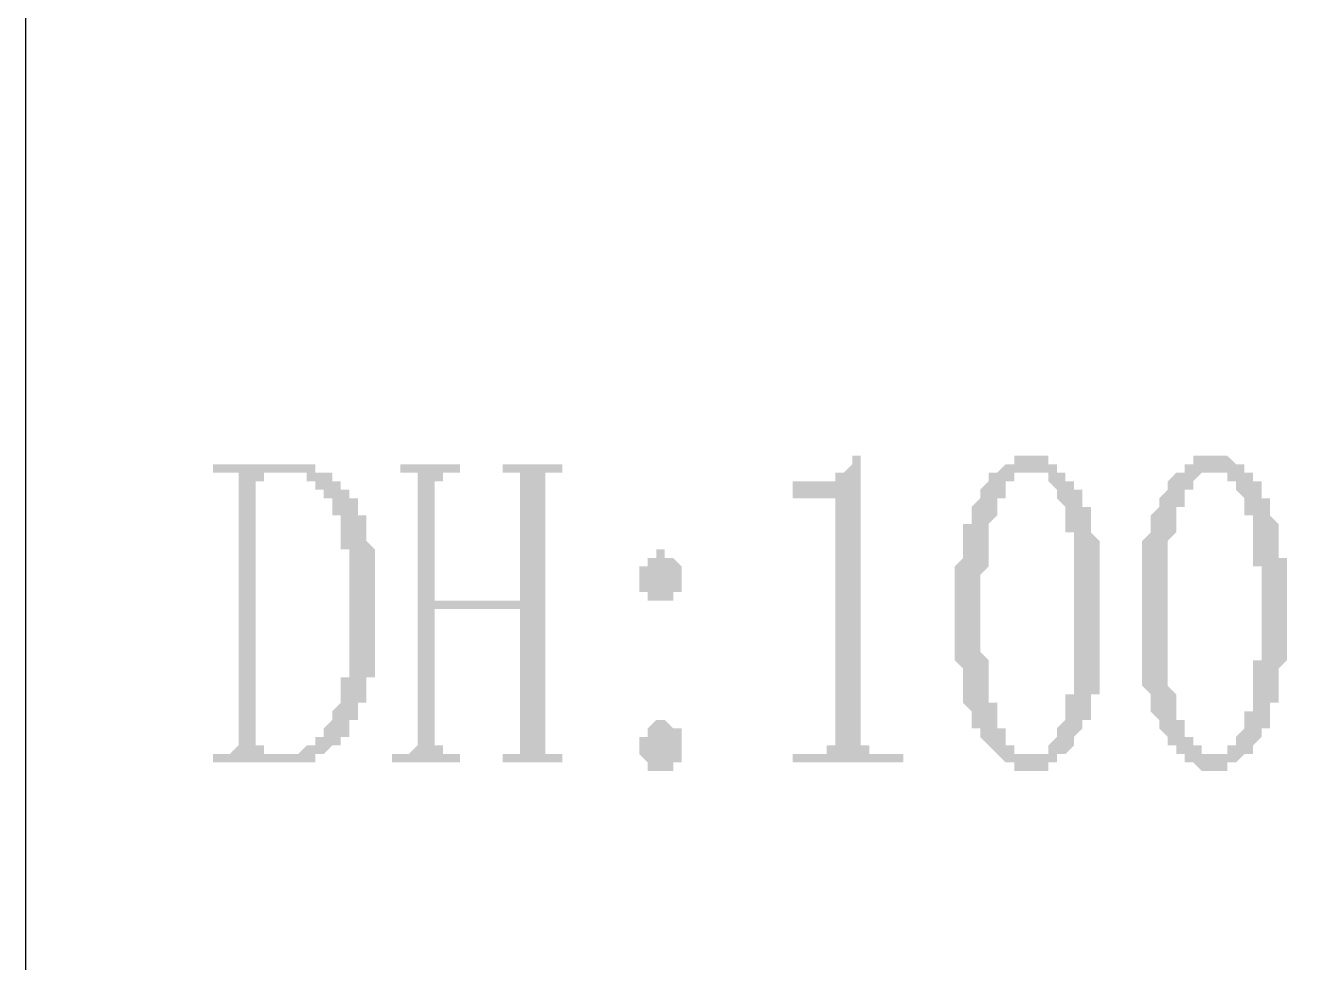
# Model space of a CAD drawing. Header units: inches. Extents: x 11 to 286, y 6 to 196.
# Drawn here: x 175.44 to 181.75, y 85.68 to 90.33 of the extents above; entities that cross this region are included whole.
import ezdxf

# ---------------------------------------------------------------- set-up
doc = ezdxf.new("R2010")
doc.units = ezdxf.units.IN
doc.header["$MEASUREMENT"] = 0
doc.layers.add('PDF_几何图形', color=7, linetype='Continuous')
doc.layers.add('PDF_实体填充', color=7, linetype='Continuous', true_color=0xffffff)

msp = doc.modelspace()

# ---------------------------------------------------------------- hatches: boundary and pattern name
at = {"layer": 'PDF_实体填充', "transparency": 33554559}
for points in [[(179.5921, 88.1944), (179.5921, 86.8398), (179.5921, 86.7974), (179.5921, 86.7551), (179.6344, 86.7551), (179.6344, 86.7128), (179.6768, 86.7128), (179.7191, 86.7128), (179.8038, 86.7128), (179.8038, 86.6704), (179.2534, 86.6704), (179.2534, 86.7128), (179.3381, 86.7128), (179.3804, 86.7128), (179.4228, 86.7128), (179.4228, 86.7551), (179.4651, 86.7551), (179.4651, 86.7974), (179.4651, 86.8398), (179.4651, 87.9404), (179.4651, 87.9828), (179.4228, 87.9828), (179.2534, 87.9828), (179.2534, 88.0674), (179.3381, 88.0674), (179.3804, 88.0674), (179.4228, 88.0674), (179.4651, 88.0674), (179.4651, 88.1098), (179.5074, 88.1098), (179.5498, 88.1521), (179.5498, 88.1944)], [(178.0258, 86.7974), (178.0258, 86.7551), (178.0258, 86.7128), (178.0681, 86.7128), (178.1104, 86.7128), (178.1104, 86.6704), (177.8141, 86.6704), (177.8141, 86.7128), (177.8564, 86.7128), (177.8988, 86.7128), (177.8988, 86.7551), (177.8988, 86.7974), (177.8988, 87.4324), (177.4754, 87.4324), (177.4754, 86.7974), (177.4754, 86.7551), (177.5178, 86.7551), (177.5178, 86.7128), (177.5601, 86.7128), (177.6024, 86.7128), (177.6024, 86.6704), (177.2638, 86.6704), (177.2638, 86.7128), (177.3061, 86.7128), (177.3484, 86.7128), (177.3908, 86.7551), (177.3908, 86.7974), (177.3908, 88.0251), (177.3908, 88.0674), (177.3908, 88.1098), (177.3484, 88.1098), (177.3061, 88.1098), (177.3061, 88.1521), (177.6024, 88.1521), (177.6024, 88.1098), (177.5601, 88.1098), (177.5178, 88.1098), (177.5178, 88.0674), (177.4754, 88.0674), (177.4754, 88.0251), (177.4754, 87.4748), (177.8988, 87.4748), (177.8988, 88.0251), (177.8988, 88.0674), (177.8988, 88.1098), (177.8564, 88.1098), (177.8141, 88.1098), (177.8141, 88.1521), (178.1104, 88.1521), (178.1104, 88.1098), (178.0681, 88.1098), (178.0258, 88.1098), (178.0258, 88.0674), (178.0258, 88.0251)]]:
    msp.add_hatch(color=7, dxfattribs=at).paths.add_polyline_path(points, flags=0)
h = msp.add_hatch(color=7, dxfattribs=at)
h.paths.add_polyline_path([(180.4388, 88.1098), (180.3964, 88.1098), (180.3964, 88.1098), (180.3964, 88.1098), (180.3964, 88.1098), (180.3541, 88.1098), (180.3541, 88.0674), (180.3541, 88.0674), (180.3118, 88.0674), (180.3118, 88.0251), (180.3118, 88.0251), (180.3118, 87.9828), (180.2694, 87.9828), (180.2694, 87.9404), (180.2694, 87.9404), (180.2694, 87.8981), (180.2694, 87.8981), (180.2694, 87.8981), (180.2271, 87.8558), (180.2271, 87.8558), (180.2271, 87.8134), (180.2271, 87.8134), (180.2271, 87.7711), (180.2271, 87.7711), (180.2271, 87.7288), (180.2271, 87.7288), (180.2271, 87.6864), (180.2271, 87.6864), (180.2271, 87.6441), (180.2271, 87.6441), (180.1848, 87.6018), (180.1848, 87.5594), (180.1848, 87.5594), (180.1848, 87.5171), (180.1848, 87.5171), (180.1848, 87.4748), (180.1848, 87.4324), (180.1848, 87.4324), (180.1848, 87.4324), (180.1848, 87.3901), (180.1848, 87.3478), (180.1848, 87.3478), (180.1848, 87.3054), (180.1848, 87.2631), (180.1848, 87.2631), (180.1848, 87.2208), (180.1848, 87.2208), (180.2271, 87.1784), (180.2271, 87.1784), (180.2271, 87.1361), (180.2271, 87.0938), (180.2271, 87.0938), (180.2271, 87.0514), (180.2271, 87.0514), (180.2271, 87.0091), (180.2271, 87.0091), (180.2271, 87.0091), (180.2271, 86.9668), (180.2694, 86.9668), (180.2694, 86.9244), (180.2694, 86.9244), (180.2694, 86.8821), (180.2694, 86.8821), (180.2694, 86.8821), (180.2694, 86.8398), (180.3118, 86.8398), (180.3118, 86.7974), (180.3118, 86.7974), (180.3118, 86.7551), (180.3541, 86.7551), (180.3541, 86.7551), (180.3541, 86.7128), (180.3964, 86.7128), (180.3964, 86.7128), (180.3964, 86.7128), (180.4388, 86.7128), (180.4388, 86.7128), (180.4388, 86.7128), (180.4811, 86.7128), (180.4811, 86.7128), (180.4811, 86.7128), (180.5234, 86.7128), (180.5234, 86.7551), (180.5234, 86.7551), (180.5234, 86.7551), (180.5658, 86.7974), (180.5658, 86.7974), (180.5658, 86.8398), (180.5658, 86.8398), (180.6081, 86.8821), (180.6081, 86.8821), (180.6081, 86.9244), (180.6081, 86.9244), (180.6081, 86.9244), (180.6081, 86.9668), (180.6081, 86.9668), (180.6081, 87.0091), (180.6504, 87.0091), (180.6504, 87.0514), (180.6504, 87.0514), (180.6504, 87.0938), (180.6504, 87.0938), (180.6504, 87.1361), (180.6504, 87.1361), (180.6504, 87.1784), (180.6504, 87.1784), (180.6504, 87.2208), (180.6504, 87.2631), (180.6504, 87.2631), (180.6504, 87.3054), (180.6504, 87.3054), (180.6504, 87.3478), (180.6504, 87.3901), (180.6504, 87.3901), (180.6504, 87.4324), (180.6504, 87.4324), (180.6504, 87.4748), (180.6504, 87.5171), (180.6504, 87.5171), (180.6504, 87.5594), (180.6504, 87.5594), (180.6504, 87.6018), (180.6504, 87.6441), (180.6504, 87.6441), (180.6504, 87.6864), (180.6504, 87.6864), (180.6504, 87.7288), (180.6504, 87.7288), (180.6504, 87.7711), (180.6504, 87.7711), (180.6504, 87.8134), (180.6081, 87.8134), (180.6081, 87.8558), (180.6081, 87.8558), (180.6081, 87.8981), (180.6081, 87.8981), (180.6081, 87.8981), (180.6081, 87.9404), (180.6081, 87.9404), (180.6081, 87.9404), (180.5658, 87.9828), (180.5658, 87.9828), (180.5658, 88.0251), (180.5658, 88.0251), (180.5234, 88.0674), (180.5234, 88.0674), (180.5234, 88.0674), (180.5234, 88.1098), (180.4811, 88.1098), (180.4811, 88.1098), (180.4811, 88.1098), (180.4388, 88.1098), (180.4388, 88.1098), (180.4388, 88.1098), (180.4388, 88.1098)], flags=0)
h.paths.add_polyline_path([(180.4388, 86.6281), (180.3964, 86.6281), (180.3964, 86.6281), (180.3964, 86.6281), (180.3541, 86.6281), (180.3541, 86.6704), (180.3541, 86.6704), (180.3118, 86.6704), (180.3118, 86.6704), (180.3118, 86.6704), (180.2694, 86.7128), (180.2694, 86.7128), (180.2694, 86.7128), (180.2271, 86.7551), (180.2271, 86.7551), (180.2271, 86.7551), (180.1848, 86.7974), (180.1848, 86.7974), (180.1848, 86.8398), (180.1848, 86.8398), (180.1424, 86.8398), (180.1424, 86.8821), (180.1424, 86.8821), (180.1424, 86.9244), (180.1424, 86.9244), (180.1424, 86.9244), (180.1001, 86.9668), (180.1001, 86.9668), (180.1001, 87.0091), (180.1001, 87.0091), (180.1001, 87.0514), (180.1001, 87.0514), (180.1001, 87.0938), (180.1001, 87.0938), (180.1001, 87.1361), (180.1001, 87.1361), (180.0578, 87.1784), (180.0578, 87.1784), (180.0578, 87.2208), (180.0578, 87.2208), (180.0578, 87.2631), (180.0578, 87.3054), (180.0578, 87.3054), (180.0578, 87.3478), (180.0578, 87.3901), (180.0578, 87.3901), (180.0578, 87.4324), (180.0578, 87.4324), (180.0578, 87.4748), (180.0578, 87.4748), (180.0578, 87.5171), (180.0578, 87.5594), (180.0578, 87.5594), (180.0578, 87.6018), (180.0578, 87.6018), (180.0578, 87.6441), (180.0578, 87.6441), (180.1001, 87.6864), (180.1001, 87.7288), (180.1001, 87.7288), (180.1001, 87.7711), (180.1001, 87.7711), (180.1001, 87.8134), (180.1001, 87.8134), (180.1001, 87.8134), (180.1001, 87.8558), (180.1424, 87.8558), (180.1424, 87.8981), (180.1424, 87.8981), (180.1424, 87.9404), (180.1424, 87.9404), (180.1424, 87.9404), (180.1848, 87.9828), (180.1848, 87.9828), (180.1848, 88.0251), (180.1848, 88.0251), (180.2271, 88.0674), (180.2271, 88.0674), (180.2271, 88.1098), (180.2694, 88.1098), (180.2694, 88.1098), (180.2694, 88.1098), (180.3118, 88.1521), (180.3118, 88.1521), (180.3118, 88.1521), (180.3541, 88.1521), (180.3541, 88.1944), (180.3541, 88.1944), (180.3964, 88.1944), (180.3964, 88.1944), (180.3964, 88.1944), (180.4388, 88.1944), (180.4388, 88.1944), (180.4811, 88.1944), (180.4811, 88.1944), (180.4811, 88.1944), (180.5234, 88.1944), (180.5234, 88.1521), (180.5234, 88.1521), (180.5658, 88.1521), (180.5658, 88.1521), (180.5658, 88.1098), (180.6081, 88.1098), (180.6081, 88.1098), (180.6081, 88.0674), (180.6504, 88.0674), (180.6504, 88.0674), (180.6504, 88.0251), (180.6928, 88.0251), (180.6928, 87.9828), (180.6928, 87.9828), (180.6928, 87.9828), (180.6928, 87.9404), (180.7351, 87.9404), (180.7351, 87.8981), (180.7351, 87.8981), (180.7351, 87.8981), (180.7351, 87.8558), (180.7351, 87.8558), (180.7351, 87.8134), (180.7351, 87.8134), (180.7774, 87.7711), (180.7774, 87.7711), (180.7774, 87.7288), (180.7774, 87.7288), (180.7774, 87.6864), (180.7774, 87.6864), (180.7774, 87.6441), (180.7774, 87.6441), (180.7774, 87.6018), (180.7774, 87.5594), (180.7774, 87.5594), (180.7774, 87.5171), (180.7774, 87.5171), (180.7774, 87.4748), (180.7774, 87.4324), (180.7774, 87.4324), (180.7774, 87.4324), (180.7774, 87.3901), (180.7774, 87.3478), (180.7774, 87.3478), (180.7774, 87.3054), (180.7774, 87.2631), (180.7774, 87.2631), (180.7774, 87.2208), (180.7774, 87.2208), (180.7774, 87.1784), (180.7774, 87.1784), (180.7774, 87.1361), (180.7774, 87.1361), (180.7774, 87.0938), (180.7774, 87.0514), (180.7774, 87.0514), (180.7774, 87.0091), (180.7351, 87.0091), (180.7351, 87.0091), (180.7351, 86.9668), (180.7351, 86.9668), (180.7351, 86.9244), (180.7351, 86.9244), (180.7351, 86.8821), (180.6928, 86.8821), (180.6928, 86.8821), (180.6928, 86.8398), (180.6928, 86.8398), (180.6928, 86.8398), (180.6504, 86.7974), (180.6504, 86.7974), (180.6504, 86.7551), (180.6504, 86.7551), (180.6081, 86.7128), (180.6081, 86.7128), (180.6081, 86.7128), (180.5658, 86.7128), (180.5658, 86.6704), (180.5658, 86.6704), (180.5234, 86.6704), (180.5234, 86.6704), (180.5234, 86.6281), (180.4811, 86.6281), (180.4811, 86.6281), (180.4811, 86.6281), (180.4388, 86.6281), (180.4388, 86.6281), (180.4388, 86.6281), (180.4388, 86.6281)], flags=0)
h = msp.add_hatch(color=7, dxfattribs=at)
h.paths.add_polyline_path([(181.3278, 88.1098), (181.3278, 88.1098), (181.3278, 88.1098), (181.2854, 88.1098), (181.2854, 88.1098), (181.2854, 88.1098), (181.2431, 88.0674), (181.2431, 88.0674), (181.2431, 88.0674), (181.2431, 88.0251), (181.2008, 88.0251), (181.2008, 87.9828), (181.2008, 87.9828), (181.2008, 87.9404), (181.1584, 87.9404), (181.1584, 87.8981), (181.1584, 87.8981), (181.1584, 87.8981), (181.1584, 87.8558), (181.1584, 87.8558), (181.1584, 87.8134), (181.1584, 87.8134), (181.1161, 87.7711), (181.1161, 87.7711), (181.1161, 87.7288), (181.1161, 87.7288), (181.1161, 87.6864), (181.1161, 87.6864), (181.1161, 87.6441), (181.1161, 87.6441), (181.1161, 87.6018), (181.1161, 87.5594), (181.1161, 87.5594), (181.1161, 87.5171), (181.1161, 87.5171), (181.1161, 87.4748), (181.1161, 87.4324), (181.1161, 87.4324), (181.1161, 87.4324), (181.1161, 87.3901), (181.1161, 87.3478), (181.1161, 87.3478), (181.1161, 87.3054), (181.1161, 87.2631), (181.1161, 87.2631), (181.1161, 87.2208), (181.1161, 87.2208), (181.1161, 87.1784), (181.1161, 87.1784), (181.1161, 87.1361), (181.1161, 87.0938), (181.1161, 87.0938), (181.1161, 87.0514), (181.1161, 87.0514), (181.1584, 87.0091), (181.1584, 87.0091), (181.1584, 87.0091), (181.1584, 86.9668), (181.1584, 86.9668), (181.1584, 86.9244), (181.1584, 86.9244), (181.1584, 86.8821), (181.1584, 86.8821), (181.2008, 86.8821), (181.2008, 86.8398), (181.2008, 86.8398), (181.2008, 86.7974), (181.2431, 86.7974), (181.2431, 86.7551), (181.2431, 86.7551), (181.2854, 86.7551), (181.2854, 86.7128), (181.2854, 86.7128), (181.2854, 86.7128), (181.3278, 86.7128), (181.3278, 86.7128), (181.3278, 86.7128), (181.3701, 86.7128), (181.3701, 86.7128), (181.3701, 86.7128), (181.4124, 86.7128), (181.4124, 86.7128), (181.4124, 86.7551), (181.4548, 86.7551), (181.4548, 86.7551), (181.4548, 86.7974), (181.4548, 86.7974), (181.4971, 86.8398), (181.4971, 86.8398), (181.4971, 86.8821), (181.4971, 86.8821), (181.4971, 86.9244), (181.5394, 86.9244), (181.5394, 86.9244), (181.5394, 86.9668), (181.5394, 86.9668), (181.5394, 87.0091), (181.5394, 87.0091), (181.5394, 87.0514), (181.5394, 87.0514), (181.5394, 87.0938), (181.5394, 87.0938), (181.5394, 87.1361), (181.5394, 87.1361), (181.5394, 87.1784), (181.5818, 87.1784), (181.5818, 87.2208), (181.5818, 87.2631), (181.5818, 87.2631), (181.5818, 87.3054), (181.5818, 87.3054), (181.5818, 87.3478), (181.5818, 87.3901), (181.5818, 87.3901), (181.5818, 87.4324), (181.5818, 87.4324), (181.5818, 87.4748), (181.5818, 87.5171), (181.5818, 87.5171), (181.5818, 87.5594), (181.5818, 87.5594), (181.5818, 87.6018), (181.5818, 87.6441), (181.5394, 87.6441), (181.5394, 87.6864), (181.5394, 87.6864), (181.5394, 87.7288), (181.5394, 87.7288), (181.5394, 87.7711), (181.5394, 87.7711), (181.5394, 87.8134), (181.5394, 87.8134), (181.5394, 87.8558), (181.5394, 87.8558), (181.5394, 87.8981), (181.5394, 87.8981), (181.4971, 87.8981), (181.4971, 87.9404), (181.4971, 87.9404), (181.4971, 87.9404), (181.4971, 87.9828), (181.4971, 87.9828), (181.4548, 88.0251), (181.4548, 88.0251), (181.4548, 88.0674), (181.4548, 88.0674), (181.4124, 88.0674), (181.4124, 88.1098), (181.4124, 88.1098), (181.3701, 88.1098), (181.3701, 88.1098), (181.3701, 88.1098), (181.3278, 88.1098), (181.3278, 88.1098), (181.3278, 88.1098)], flags=0)
h.paths.add_polyline_path([(181.3278, 86.6281), (181.3278, 86.6281), (181.3278, 86.6281), (181.2854, 86.6281), (181.2854, 86.6281), (181.2431, 86.6704), (181.2431, 86.6704), (181.2431, 86.6704), (181.2008, 86.6704), (181.2008, 86.6704), (181.2008, 86.7128), (181.1584, 86.7128), (181.1584, 86.7128), (181.1584, 86.7551), (181.1161, 86.7551), (181.1161, 86.7551), (181.1161, 86.7974), (181.1161, 86.7974), (181.0738, 86.8398), (181.0738, 86.8398), (181.0738, 86.8398), (181.0738, 86.8821), (181.0738, 86.8821), (181.0314, 86.9244), (181.0314, 86.9244), (181.0314, 86.9244), (181.0314, 86.9668), (181.0314, 86.9668), (181.0314, 87.0091), (181.0314, 87.0091), (180.9891, 87.0514), (180.9891, 87.0514), (180.9891, 87.0938), (180.9891, 87.0938), (180.9891, 87.1361), (180.9891, 87.1361), (180.9891, 87.1784), (180.9891, 87.1784), (180.9891, 87.2208), (180.9891, 87.2208), (180.9891, 87.2631), (180.9891, 87.3054), (180.9891, 87.3054), (180.9891, 87.3478), (180.9891, 87.3901), (180.9891, 87.3901), (180.9891, 87.4324), (180.9891, 87.4324), (180.9891, 87.4748), (180.9891, 87.4748), (180.9891, 87.5171), (180.9891, 87.5594), (180.9891, 87.5594), (180.9891, 87.6018), (180.9891, 87.6018), (180.9891, 87.6441), (180.9891, 87.6441), (180.9891, 87.6864), (180.9891, 87.7288), (180.9891, 87.7288), (180.9891, 87.7711), (180.9891, 87.7711), (181.0314, 87.8134), (181.0314, 87.8134), (181.0314, 87.8134), (181.0314, 87.8558), (181.0314, 87.8558), (181.0314, 87.8981), (181.0314, 87.8981), (181.0738, 87.9404), (181.0738, 87.9404), (181.0738, 87.9404), (181.0738, 87.9828), (181.0738, 87.9828), (181.1161, 88.0251), (181.1161, 88.0251), (181.1161, 88.0674), (181.1161, 88.0674), (181.1584, 88.1098), (181.1584, 88.1098), (181.1584, 88.1098), (181.2008, 88.1098), (181.2008, 88.1521), (181.2008, 88.1521), (181.2431, 88.1521), (181.2431, 88.1521), (181.2431, 88.1944), (181.2854, 88.1944), (181.2854, 88.1944), (181.3278, 88.1944), (181.3278, 88.1944), (181.3278, 88.1944), (181.3701, 88.1944), (181.3701, 88.1944), (181.3701, 88.1944), (181.4124, 88.1944), (181.4124, 88.1944), (181.4548, 88.1521), (181.4548, 88.1521), (181.4548, 88.1521), (181.4971, 88.1521), (181.4971, 88.1098), (181.4971, 88.1098), (181.5394, 88.1098), (181.5394, 88.0674), (181.5394, 88.0674), (181.5818, 88.0674), (181.5818, 88.0251), (181.5818, 88.0251), (181.5818, 87.9828), (181.6241, 87.9828), (181.6241, 87.9828), (181.6241, 87.9404), (181.6241, 87.9404), (181.6241, 87.8981), (181.6241, 87.8981), (181.6241, 87.8981), (181.6664, 87.8558), (181.6664, 87.8558), (181.6664, 87.8134), (181.6664, 87.8134), (181.6664, 87.7711), (181.6664, 87.7711), (181.6664, 87.7288), (181.6664, 87.7288), (181.6664, 87.6864), (181.7088, 87.6864), (181.7088, 87.6441), (181.7088, 87.6441), (181.7088, 87.6018), (181.7088, 87.5594), (181.7088, 87.5594), (181.7088, 87.5171), (181.7088, 87.5171), (181.7088, 87.4748), (181.7088, 87.4324), (181.7088, 87.4324), (181.7088, 87.4324), (181.7088, 87.3901), (181.7088, 87.3478), (181.7088, 87.3478), (181.7088, 87.3054), (181.7088, 87.2631), (181.7088, 87.2631), (181.7088, 87.2208), (181.7088, 87.2208), (181.7088, 87.1784), (181.7088, 87.1784), (181.6664, 87.1361), (181.6664, 87.1361), (181.6664, 87.0938), (181.6664, 87.0514), (181.6664, 87.0514), (181.6664, 87.0091), (181.6664, 87.0091), (181.6664, 87.0091), (181.6664, 86.9668), (181.6241, 86.9668), (181.6241, 86.9244), (181.6241, 86.9244), (181.6241, 86.8821), (181.6241, 86.8821), (181.6241, 86.8821), (181.6241, 86.8398), (181.6241, 86.8398), (181.5818, 86.8398), (181.5818, 86.7974), (181.5818, 86.7974), (181.5394, 86.7551), (181.5394, 86.7551), (181.5394, 86.7128), (181.4971, 86.7128), (181.4971, 86.7128), (181.4971, 86.7128), (181.4548, 86.6704), (181.4548, 86.6704), (181.4548, 86.6704), (181.4124, 86.6704), (181.4124, 86.6281), (181.4124, 86.6281), (181.3701, 86.6281), (181.3701, 86.6281), (181.3701, 86.6281), (181.3278, 86.6281), (181.3278, 86.6281), (181.3278, 86.6281)], flags=0)
h = msp.add_hatch(color=7, dxfattribs=at)
h.paths.add_polyline_path([(177.0521, 87.4324), (177.0521, 87.4748), (177.0521, 87.4748), (177.0521, 87.5171), (177.0521, 87.5594), (177.0521, 87.5594), (177.0521, 87.6018), (177.0521, 87.6018), (177.0521, 87.6441), (177.0521, 87.6864), (177.0521, 87.6864), (177.0521, 87.7288), (177.0098, 87.7288), (177.0098, 87.7711), (177.0098, 87.7711), (177.0098, 87.8134), (177.0098, 87.8134), (177.0098, 87.8558), (177.0098, 87.8558), (177.0098, 87.8558), (177.0098, 87.8981), (176.9674, 87.8981), (176.9674, 87.9404), (176.9674, 87.9404), (176.9674, 87.9404), (176.9674, 87.9828), (176.9674, 87.9828), (176.9251, 87.9828), (176.9251, 88.0251), (176.9251, 88.0251), (176.8828, 88.0251), (176.8828, 88.0674), (176.8828, 88.0674), (176.8404, 88.0674), (176.8404, 88.0674), (176.8404, 88.1098), (176.7981, 88.1098), (176.7981, 88.1098), (176.7558, 88.1098), (176.7558, 88.1098), (176.7558, 88.1098), (176.7134, 88.1098), (176.7134, 88.1098), (176.6711, 88.1098), (176.6711, 88.1098), (176.6288, 88.1098), (176.6288, 88.1098), (176.6288, 88.1098), (176.6288, 88.0674), (176.6288, 88.0674), (176.5864, 88.0674), (176.5864, 88.0251), (176.5864, 86.7974), (176.5864, 86.7551), (176.6288, 86.7551), (176.6288, 86.7128), (176.6288, 86.7128), (176.6711, 86.7128), (176.6711, 86.7128), (176.6711, 86.7128), (176.7134, 86.7128), (176.7134, 86.7128), (176.7558, 86.7128), (176.7558, 86.7128), (176.7558, 86.7128), (176.7981, 86.7128), (176.7981, 86.7128), (176.8404, 86.7551), (176.8404, 86.7551), (176.8404, 86.7551), (176.8828, 86.7551), (176.8828, 86.7974), (176.8828, 86.7974), (176.9251, 86.7974), (176.9251, 86.8398), (176.9251, 86.8398), (176.9251, 86.8398), (176.9674, 86.8821), (176.9674, 86.8821), (176.9674, 86.8821), (176.9674, 86.9244), (176.9674, 86.9244), (176.9674, 86.9244), (177.0098, 86.9668), (177.0098, 86.9668), (177.0098, 86.9668), (177.0098, 87.0091), (177.0098, 87.0091), (177.0098, 87.0514), (177.0098, 87.0514), (177.0098, 87.0938), (177.0521, 87.0938), (177.0521, 87.1361), (177.0521, 87.1361), (177.0521, 87.1784), (177.0521, 87.2208), (177.0521, 87.2208), (177.0521, 87.2631), (177.0521, 87.3054), (177.0521, 87.3054), (177.0521, 87.3478), (177.0521, 87.3901), (177.0521, 87.3901), (177.0521, 87.4324), (177.0521, 87.4324)], flags=0)
h.paths.add_polyline_path([(176.5018, 88.0251), (176.5018, 88.0674), (176.5018, 88.1098), (176.4594, 88.1098), (176.4594, 88.1098), (176.4594, 88.1098), (176.4171, 88.1098), (176.3748, 88.1098), (176.3748, 88.1521), (176.7134, 88.1521), (176.7134, 88.1521), (176.7558, 88.1521), (176.7558, 88.1521), (176.7981, 88.1521), (176.7981, 88.1521), (176.7981, 88.1521), (176.8404, 88.1521), (176.8404, 88.1521), (176.8828, 88.1521), (176.8828, 88.1521), (176.8828, 88.1098), (176.9251, 88.1098), (176.9251, 88.1098), (176.9674, 88.1098), (176.9674, 88.1098), (176.9674, 88.0674), (177.0098, 88.0674), (177.0098, 88.0674), (177.0098, 88.0251), (177.0521, 88.0251), (177.0521, 88.0251), (177.0521, 87.9828), (177.0521, 87.9828), (177.0521, 87.9828), (177.0944, 87.9828), (177.0944, 87.9404), (177.0944, 87.9404), (177.0944, 87.8981), (177.0944, 87.8981), (177.1368, 87.8981), (177.1368, 87.8558), (177.1368, 87.8558), (177.1368, 87.8134), (177.1368, 87.8134), (177.1368, 87.7711), (177.1368, 87.7711), (177.1791, 87.7288), (177.1791, 87.7288), (177.1791, 87.6864), (177.1791, 87.6864), (177.1791, 87.6441), (177.1791, 87.6441), (177.1791, 87.6018), (177.1791, 87.6018), (177.1791, 87.5594), (177.1791, 87.5171), (177.1791, 87.5171), (177.1791, 87.4748), (177.1791, 87.4324), (177.1791, 87.4324), (177.1791, 87.4324), (177.1791, 87.3901), (177.1791, 87.3478), (177.1791, 87.3478), (177.1791, 87.3054), (177.1791, 87.2631), (177.1791, 87.2631), (177.1791, 87.2208), (177.1791, 87.2208), (177.1791, 87.1784), (177.1791, 87.1361), (177.1791, 87.1361), (177.1791, 87.0938), (177.1368, 87.0938), (177.1368, 87.0514), (177.1368, 87.0514), (177.1368, 87.0091), (177.1368, 87.0091), (177.1368, 87.0091), (177.1368, 86.9668), (177.0944, 86.9668), (177.0944, 86.9244), (177.0944, 86.9244), (177.0944, 86.9244), (177.0944, 86.8821), (177.0944, 86.8821), (177.0521, 86.8821), (177.0521, 86.8398), (177.0521, 86.8398), (177.0521, 86.8398), (177.0521, 86.7974), (177.0098, 86.7974), (177.0098, 86.7974), (177.0098, 86.7551), (176.9674, 86.7551), (176.9674, 86.7551), (176.9674, 86.7551), (176.9251, 86.7128), (176.9251, 86.7128), (176.9251, 86.7128), (176.8828, 86.7128), (176.8828, 86.7128), (176.8828, 86.6704), (176.8404, 86.6704), (176.8404, 86.6704), (176.7981, 86.6704), (176.7981, 86.6704), (176.7981, 86.6704), (176.7558, 86.6704), (176.7558, 86.6704), (176.7134, 86.6704), (176.7134, 86.6704), (176.6711, 86.6704), (176.3748, 86.6704), (176.3748, 86.7128), (176.4171, 86.7128), (176.4594, 86.7128), (176.4594, 86.7128), (176.4594, 86.7128), (176.5018, 86.7551), (176.5018, 86.7551), (176.5018, 86.7974), (176.5018, 88.0251), (176.5018, 88.0251)], flags=0)
h = msp.add_hatch(color=7, dxfattribs=at)
h.paths.add_polyline_path([(178.7031, 87.6018), (178.7031, 87.5594), (178.7031, 87.5594), (178.7031, 87.5171), (178.6608, 87.5171), (178.6608, 87.4748), (178.6608, 87.4748), (178.6608, 87.4748), (178.6184, 87.4748), (178.6184, 87.4748), (178.6184, 87.4748), (178.5761, 87.4748), (178.5761, 87.4748), (178.5338, 87.4748), (178.5338, 87.4748), (178.5338, 87.4748), (178.5338, 87.5171), (178.4914, 87.5171), (178.4914, 87.5594), (178.4914, 87.5594), (178.4914, 87.6018), (178.4914, 87.6018), (178.4914, 87.6441), (178.5338, 87.6441), (178.5338, 87.6864), (178.5338, 87.6864), (178.5338, 87.6864), (178.5761, 87.6864), (178.5761, 87.6864), (178.5761, 87.7288), (178.6184, 87.7288), (178.6184, 87.6864), (178.6184, 87.6864), (178.6608, 87.6864), (178.6608, 87.6864), (178.6608, 87.6864), (178.7031, 87.6441), (178.7031, 87.6441), (178.7031, 87.6018), (178.7031, 87.6018), (178.7031, 87.6018), (178.7031, 87.6018)], flags=0)
h.paths.add_polyline_path([(178.7031, 86.7551), (178.7031, 86.7128), (178.7031, 86.7128), (178.7031, 86.6704), (178.6608, 86.6704), (178.6608, 86.6704), (178.6608, 86.6281), (178.6608, 86.6281), (178.6184, 86.6281), (178.6184, 86.6281), (178.6184, 86.6281), (178.5761, 86.6281), (178.5761, 86.6281), (178.5338, 86.6281), (178.5338, 86.6704), (178.5338, 86.6704), (178.5338, 86.6704), (178.4914, 86.7128), (178.4914, 86.7128), (178.4914, 86.7551), (178.4914, 86.7551), (178.4914, 86.7551), (178.4914, 86.7974), (178.5338, 86.7974), (178.5338, 86.8398), (178.5338, 86.8398), (178.5338, 86.8398), (178.5761, 86.8821), (178.5761, 86.8821), (178.5761, 86.8821), (178.6184, 86.8821), (178.6184, 86.8821), (178.6184, 86.8821), (178.6608, 86.8398), (178.6608, 86.8398), (178.6608, 86.8398), (178.7031, 86.8398), (178.7031, 86.7974), (178.7031, 86.7974), (178.7031, 86.7551), (178.7031, 86.7551), (178.7031, 86.7551), (178.7031, 86.7551)], flags=0)

# ---------------------------------------------------------------- linework, layer by layer
at = {"layer": 'PDF_几何图形'}
msp.add_line((175.4434, 91.7504), (175.4434, 90.1418), dxfattribs=at)
msp.add_lwpolyline([(175.4434, 90.1418), (175.4434, 80.9554), (183.2751, 80.9554)], dxfattribs=at)

doc.saveas('drawing.dxf')
